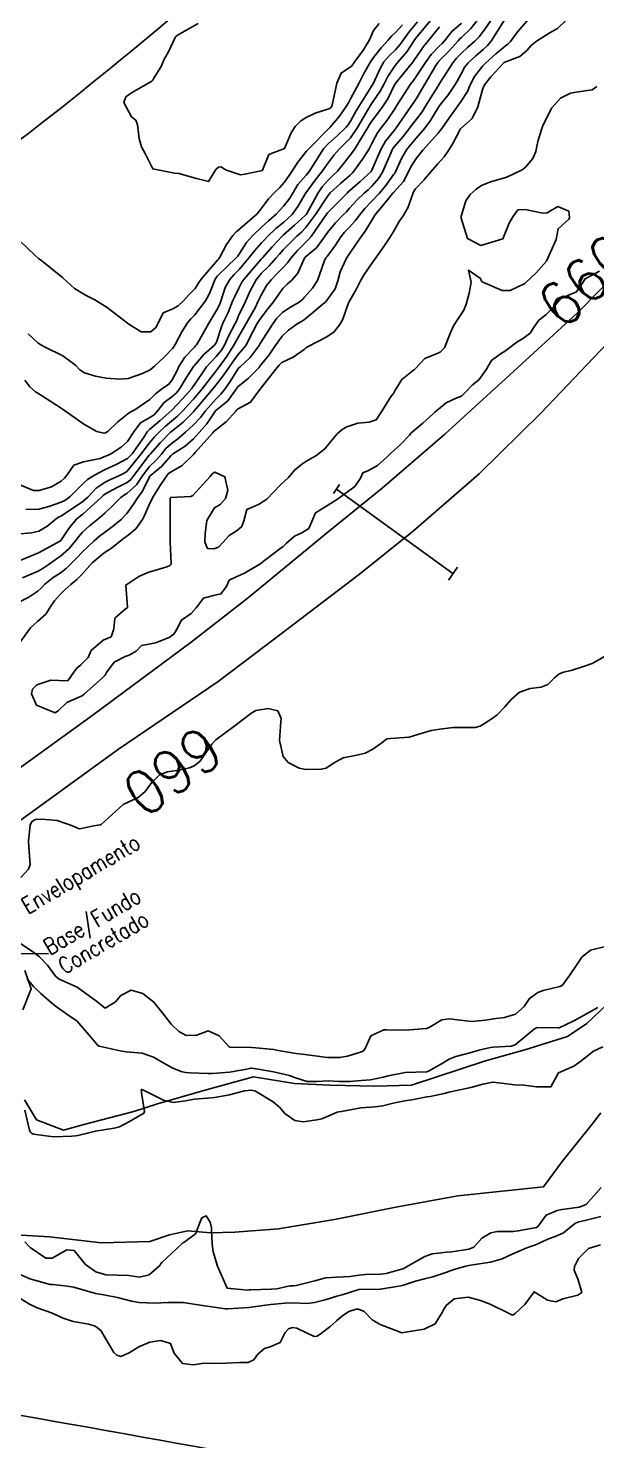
# Model space of a CAD drawing. Header units: metres. Extents: x 292545 to 299085, y 7450245 to 7463078.
# Drawn here: x 296274.7 to 296326.5, y 7459416.4 to 7459545.2 of the extents above; entities that cross this region are included whole.
import ezdxf
from ezdxf.enums import TextEntityAlignment as Align

# ---------------------------------------------------------------- set-up
doc = ezdxf.new("R2010")
doc.units = ezdxf.units.M
doc.linetypes.add('CONTINUO', pattern=[0])
for name, color, linetype in [('Cotas', 45, 'Continuous'), ('Curvas de Nivel 1m', 11, 'Continuous'), ('Curvas de Nivel 5m', 15, 'Continuous'), ('Hidrografia', 140, 'Continuous'), ('Linha Férrea', 20, 'Continuous'), ('Pórtico', 62, 'Continuous'), ('TEXTO', 45, 'Continuous'), ('Vias Primárias', 230, 'Continuous')]:
    doc.layers.add(name, color=color, linetype=linetype)
doc.styles.add('ROMANS', font='romans', dxfattribs={"height": 0.2})
doc.styles.add('Style-STANDARD', font='STANDARD.shx')

msp = doc.modelspace()

# ---------------------------------------------------------------- linework, layer by layer
at = {"layer": 'Curvas de Nivel 1m', "flags": 128}
for points, elevation in [([(296323.74, 7459545.93), (296322.95, 7459545.19), (296322.19, 7459544.75), (296320.95, 7459543.97), (296320.54, 7459543.61), (296320.17, 7459543.18), (296319.51, 7459542.63), (296318.15, 7459542.11), (296318.08, 7459542.07), (296318.01, 7459542), (296316.89, 7459540.77), (296316.29, 7459540.03), (296316.13, 7459539.63), (296315.79, 7459538.36), (296315.7, 7459538.03), (296315.18, 7459536.96), (296314.15, 7459536.05), (296314.11, 7459536.03), (296314.08, 7459535.98), (296313.42, 7459534.7), (296313.03, 7459534.06), (296312.63, 7459533.49), (296312.05, 7459532.83), (296311.37, 7459532.08), (296310.76, 7459531.36), (296310.02, 7459530.55), (296309.84, 7459530.28), (296309.76, 7459530.1), (296309.3, 7459528.81), (296308.87, 7459528.11), (296308.51, 7459527.59), (296307.97, 7459526.6), (296307.68, 7459526.12), (296307.13, 7459525.31), (296306.29, 7459524.14), (296305.94, 7459523.63), (296305.34, 7459522.74), (296305, 7459522.16), (296304.64, 7459521.43), (296303.89, 7459520.17), (296303.37, 7459518.68), (296303.12, 7459518.18), (296302.57, 7459517.48), (296301.86, 7459517.02), (296300.29, 7459516.21), (296300.02, 7459516.05), (296299.85, 7459515.91), (296298.85, 7459515.21), (296297.83, 7459514.72), (296297.58, 7459514.49), (296297.4, 7459514.25), (296295.8, 7459512.27), (296294.97, 7459511.09), (296293.78, 7459510.46), (296293.69, 7459510.38), (296293.62, 7459510.29), (296292.75, 7459509.32), (296291.76, 7459508.55), (296291.63, 7459508.43), (296291.54, 7459508.31), (296289.9, 7459506.51), (296289.76, 7459506.34), (296289.75, 7459506.32), (296289.73, 7459506.3), (296288.74, 7459505.32), (296287.72, 7459504.75), (296287.49, 7459504.58), (296287.3, 7459504.36), (296286.67, 7459503.4), (296286.02, 7459502.38), (296285.68, 7459501.69), (296285.29, 7459500.77), (296285.11, 7459500.4), (296284.51, 7459499.55), (296283.64, 7459498.84), (296283.39, 7459498.66), (296283.08, 7459498.42), (296282.27, 7459497.78), (296281.62, 7459497.35), (296280.52, 7459496.45), (296279.6, 7459495.41), (296279.13, 7459494.93), (296278.58, 7459494.47), (296278.07, 7459494), (296277.58, 7459493.52), (296277.08, 7459492.97), (296276.76, 7459492.49), (296276.29, 7459491.76), (296275.55, 7459491.09), (296274.91, 7459490.51), (296273.52, 7459488.63)], 661), ([(296320.2, 7459545.89), (296319.31, 7459544.87), (296318.66, 7459544), (296318.43, 7459543.75), (296318.18, 7459543.56), (296317.32, 7459542.86), (296316.39, 7459542.03), (296316.15, 7459541.79), (296315.38, 7459540.8), (296315, 7459540.04), (296314.74, 7459539.43), (296314.12, 7459538.46), (296313.94, 7459538.22), (296313.82, 7459538.05), (296313.1, 7459537.05), (296312.41, 7459536.07), (296312.27, 7459535.88), (296312.08, 7459535.64), (296310.68, 7459534.09), (296310.06, 7459533.33), (296309.58, 7459532.57), (296309.37, 7459532.11), (296308.91, 7459531.24), (296308.01, 7459530.23), (296307.96, 7459530.17), (296307.92, 7459530.12), (296307.44, 7459529.56), (296306.31, 7459528.15), (296305.99, 7459527.64), (296305.43, 7459526.7), (296305.03, 7459526.16), (296304.59, 7459525.54), (296303.95, 7459524.61), (296303.78, 7459524.34), (296303.68, 7459524.17), (296303.13, 7459522.98), (296302.92, 7459522.18), (296302.67, 7459521.43), (296301.9, 7459520.35), (296301.82, 7459520.26), (296301.75, 7459520.19), (296299.88, 7459518.64), (296299.62, 7459518.47), (296299.23, 7459518.23), (296298.43, 7459517.67), (296297.86, 7459517.12), (296297.22, 7459516.25), (296296.66, 7459515.43), (296295.82, 7459514.37), (296295.78, 7459514.31), (296295.74, 7459514.27), (296294.79, 7459513.3), (296293.8, 7459512.49), (296293.71, 7459512.38), (296293.65, 7459512.29), (296292.88, 7459511.21), (296291.78, 7459510.31), (296290.98, 7459509.11), (296290.29, 7459508.33), (296289.75, 7459507.76), (296289, 7459507.09), (296287.86, 7459506.36), (296287.78, 7459506.31), (296287.73, 7459506.25), (296286.85, 7459505.24), (296285.81, 7459504.38), (296285.76, 7459504.33), (296285.71, 7459504.23), (296285.1, 7459502.99), (296284.7, 7459502.4), (296284.28, 7459501.8), (296283.67, 7459500.95), (296283.41, 7459500.66), (296283.16, 7459500.41), (296282.35, 7459499.73), (296281.64, 7459499.22), (296281.2, 7459498.88), (296280.71, 7459498.44), (296279.62, 7459497.42), (296279.14, 7459496.94), (296278.71, 7459496.47), (296278.16, 7459495.92), (296277.6, 7459495.51), (296276.98, 7459495.11), (296276.21, 7459494.49), (296275.9, 7459494.18), (296275.58, 7459493.87), (296274.75, 7459493.33), (296273.57, 7459492.72)], 662), ([(296316.97, 7459546.02), (296316.19, 7459544.92), (296315.8, 7459544.42), (296315.42, 7459544.04), (296314.76, 7459543.46), (296314.17, 7459542.9), (296313.74, 7459542.47), (296313.41, 7459542.06), (296312.92, 7459541.29), (296312.15, 7459540.07), (296312.13, 7459540.05), (296310.93, 7459538.09), (296310.61, 7459537.59), (296310.09, 7459536.91), (296309.74, 7459536.45), (296309.5, 7459536.11), (296308.87, 7459535.32), (296308.07, 7459534.4), (296307.94, 7459534.24), (296307.88, 7459534.12), (296307.76, 7459533.82), (296307.02, 7459532.14), (296306.65, 7459531.53), (296306.02, 7459530.8), (296305.69, 7459530.48), (296305.33, 7459530.16), (296304.65, 7459529.52), (296304, 7459528.79), (296303.7, 7459528.47), (296303.41, 7459528.18), (296302.72, 7459527.45), (296301.98, 7459526.58), (296301.71, 7459526.19), (296300.97, 7459525.19), (296299.94, 7459524.31), (296299.9, 7459524.27), (296299.87, 7459524.22), (296299.29, 7459522.86), (296298.73, 7459522.23), (296298.29, 7459521.87), (296297.91, 7459521.47), (296297.4, 7459520.74), (296297.06, 7459520.25), (296296.54, 7459519.6), (296295.88, 7459518.74), (296295.58, 7459518.26), (296295.23, 7459517.63), (296294.52, 7459516.28), (296294.24, 7459515.89), (296293.84, 7459515.44), (296293.34, 7459514.78), (296293.01, 7459514.3), (296292.53, 7459513.59), (296291.81, 7459512.64), (296291.54, 7459512.31), (296290.22, 7459510.76), (296289.85, 7459510.34), (296289.82, 7459510.3), (296289.78, 7459510.25), (296288.83, 7459509.29), (296287.75, 7459508.43), (296287.72, 7459508.4), (296287.68, 7459508.36), (296286.73, 7459507.38), (296285.84, 7459506.38), (296285.79, 7459506.32), (296285.73, 7459506.26), (296284.32, 7459504.4), (296284.06, 7459504.06), (296283.7, 7459503.76), (296282.81, 7459503.31), (296281.69, 7459502.7), (296281.53, 7459502.59), (296281.36, 7459502.43), (296279.67, 7459500.89), (296279.42, 7459500.71), (296279.12, 7459500.47), (296278.44, 7459499.68), (296277.66, 7459498.48), (296277.65, 7459498.46), (296277.63, 7459498.45), (296276.37, 7459497.75), (296275.62, 7459497.35), (296273.66, 7459496.53)], 664), ([(296312.2, 7459545.33), (296311.2, 7459544.08), (296310.73, 7459543.53), (296310.16, 7459542.7), (296309.92, 7459542.34), (296309.75, 7459542.1), (296309.04, 7459541.22), (296308.15, 7459540.12), (296308.13, 7459540.09), (296307.47, 7459538.77), (296307.07, 7459538.13), (296306.66, 7459537.58), (296306.09, 7459536.81), (296305.82, 7459536.41), (296305.67, 7459536.15), (296304.98, 7459535.06), (296304.43, 7459534.16), (296304.06, 7459533.62), (296303.42, 7459532.81), (296302.89, 7459532.18), (296302.47, 7459531.76), (296302.03, 7459531.34), (296301.49, 7459530.73), (296301.13, 7459530.2), (296300.1, 7459528.32), (296300.04, 7459528.22), (296299.99, 7459528.17), (296298.98, 7459527.23), (296297.97, 7459526.35), (296297.92, 7459526.3), (296297.86, 7459526.24), (296296.94, 7459525.27), (296296.05, 7459524.26), (296296, 7459524.21), (296295.94, 7459524.14), (296294.35, 7459522.28), (296294.18, 7459522.03), (296293.91, 7459521.5), (296293.5, 7459520.69), (296293.33, 7459520.3), (296292.91, 7459519.27), (296292.45, 7459518.3), (296292.28, 7459517.89), (296291.86, 7459516.58), (296291.68, 7459516.31), (296290.72, 7459515.45), (296289.82, 7459514.42), (296289.79, 7459514.37), (296289.76, 7459514.34), (296288.99, 7459513.17), (296288.52, 7459512.35), (296288.21, 7459511.94), (296287.8, 7459511.59), (296287.1, 7459511.06), (296286.55, 7459510.37), (296286.19, 7459509.96), (296285.77, 7459509.69), (296284.94, 7459509.22), (296284.33, 7459508.4), (296283.74, 7459507.5), (296283.17, 7459506.99), (296282.27, 7459506.42), (296281.91, 7459506.25), (296281.73, 7459506.17), (296281.26, 7459505.97), (296279.72, 7459505.65), (296278.84, 7459505.35), (296278.23, 7459504.47), (296278.01, 7459504.17), (296277.7, 7459503.91), (296276.81, 7459503.38), (296275.69, 7459503.04), (296275.16, 7459503.04), (296273.7, 7459503.65)], 667), ([(296318.1, 7459545.9), (296316.91, 7459544.02), (296316.57, 7459543.64), (296316.17, 7459543.28), (296315.51, 7459542.69), (296314.8, 7459542.04), (296314.51, 7459541.68), (296314.14, 7459540.99), (296313.82, 7459540.37), (296313.63, 7459540.06), (296313.02, 7459539.17), (296312.15, 7459538.07), (296312.13, 7459538.05), (296312.11, 7459538.02), (296311.39, 7459536.79), (296310.86, 7459536.09), (296310.07, 7459535.19), (296309.57, 7459534.6), (296309.18, 7459534.11), (296308.76, 7459533.4), (296308.19, 7459532.12), (296308.14, 7459532.03), (296308.04, 7459531.89), (296307.29, 7459530.86), (296306.7, 7459530.14), (296306.01, 7459529.4), (296305.39, 7459528.77), (296304.9, 7459528.16), (296304.52, 7459527.63), (296303.98, 7459527.07), (296303.53, 7459526.62), (296303.19, 7459526.18), (296302.72, 7459525.43), (296301.95, 7459524.38), (296301.86, 7459524.28), (296301.8, 7459524.19), (296301.68, 7459523.93), (296301.08, 7459522.2), (296300.61, 7459521.51), (296299.9, 7459520.68), (296299.68, 7459520.44), (296299.39, 7459520.23), (296298.46, 7459519.66), (296297.88, 7459519.27), (296297.37, 7459518.75), (296296.99, 7459518.25), (296295.85, 7459516.44), (296295.76, 7459516.27), (296294.94, 7459515.17), (296293.98, 7459514.29), (296293.89, 7459514.22), (296293.82, 7459514.12), (296293.1, 7459513), (296292.63, 7459512.3), (296292.26, 7459511.84), (296291.79, 7459511.37), (296290.87, 7459510.32), (296290.39, 7459509.71), (296289.76, 7459509.03), (296289.41, 7459508.69), (296289.03, 7459508.35), (296288.34, 7459507.76), (296287.74, 7459507.31), (296287.25, 7459506.86), (296286.83, 7459506.37), (296286.32, 7459505.78), (296285.72, 7459505.2), (296285.1, 7459504.39), (296284.55, 7459503.56), (296283.69, 7459502.78), (296283.46, 7459502.64), (296283.13, 7459502.42), (296282.41, 7459501.69), (296281.67, 7459500.99), (296281.03, 7459500.44), (296280.28, 7459499.82), (296279.64, 7459499.23), (296279.28, 7459498.82), (296279.02, 7459498.47), (296278.38, 7459497.72), (296277.62, 7459497.06), (296277.28, 7459496.82), (296276.81, 7459496.49), (296276.12, 7459495.99), (296275.6, 7459495.68), (296274.16, 7459495.09)], 663), ([(296311.52, 7459546.08), (296310.19, 7459544.48), (296310.02, 7459544.27), (296309.9, 7459544.1), (296309.22, 7459543.06), (296308.41, 7459542.12), (296308.29, 7459541.98), (296308.15, 7459541.8), (296307.47, 7459540.79), (296307.14, 7459540.13), (296306.79, 7459539.47), (296306.12, 7459538.49), (296305.88, 7459538.14), (296305.22, 7459537.03), (296304.72, 7459536.16), (296304.07, 7459535.22), (296303.56, 7459534.68), (296303.05, 7459534.18), (296302.59, 7459533.66), (296302.05, 7459532.93), (296301.52, 7459532.2), (296300.87, 7459531.36), (296300.03, 7459530.22), (296300.01, 7459530.2), (296299.27, 7459528.95), (296298.75, 7459528.23), (296298.38, 7459527.85), (296297.99, 7459527.52), (296297.27, 7459526.95), (296296.55, 7459526.25), (296296.27, 7459525.95), (296295.96, 7459525.63), (296295.32, 7459524.9), (296294.84, 7459524.28), (296293.93, 7459523.21), (296293.47, 7459522.75), (296293.07, 7459522.3), (296292.66, 7459521.55), (296292.26, 7459520.31), (296292.16, 7459520.04), (296291.89, 7459519.52), (296291.15, 7459518.32), (296290.32, 7459516.79), (296290.05, 7459516.34), (296289.96, 7459516.23), (296289.85, 7459516.13), (296288.98, 7459515.21), (296288.44, 7459514.35), (296288.23, 7459513.94), (296287.81, 7459513.14), (296287.47, 7459512.7), (296286.97, 7459512.37), (296286.31, 7459511.86), (296285.79, 7459511.34), (296284.4, 7459510.4), (296284, 7459510.19), (296283.78, 7459510.05), (296282.86, 7459509.32), (296281.94, 7459508.43), (296281.84, 7459508.35), (296281.75, 7459508.3), (296281.59, 7459508.27), (296280.96, 7459508.44), (296279.76, 7459509.08), (296277.78, 7459510.48), (296275.8, 7459511.76), (296275.34, 7459512.05), (296274.85, 7459512.51), (296274.39, 7459513.1)], 668), ([(296314.2, 7459545.67), (296313.33, 7459544.92), (296312.64, 7459544.07), (296312.43, 7459543.81), (296312.18, 7459543.56), (296311.44, 7459542.81), (296310.91, 7459542.09), (296310.14, 7459540.89), (296309.81, 7459540.43), (296309.56, 7459540.11), (296308.99, 7459539.25), (296308.28, 7459538.12), (296308.22, 7459538.02), (296308.11, 7459537.86), (296307.41, 7459536.81), (296306.87, 7459536.13), (296306.54, 7459535.67), (296306.07, 7459534.74), (296305.74, 7459534.14), (296305.16, 7459533.26), (296304.39, 7459532.17), (296304.22, 7459531.98), (296304.04, 7459531.81), (296303.17, 7459531.03), (296302.24, 7459530.19), (296302.12, 7459530.08), (296302.01, 7459529.93), (296300.89, 7459528.21), (296299.98, 7459527), (296299.6, 7459526.6), (296299.2, 7459526.23), (296298.58, 7459525.62), (296297.95, 7459524.98), (296297.59, 7459524.6), (296297.29, 7459524.25), (296296.66, 7459523.53), (296295.93, 7459522.83), (296295.48, 7459522.27), (296294.94, 7459521.24), (296294.49, 7459520.28), (296293.88, 7459518.96), (296293.67, 7459518.49), (296293.57, 7459518.29), (296292.97, 7459517.19), (296292.58, 7459516.3), (296292.32, 7459515.83), (296291.84, 7459515.26), (296291.36, 7459514.79), (296290.96, 7459514.32), (296289.81, 7459512.65), (296289.68, 7459512.46), (296289.6, 7459512.34), (296288.75, 7459511.4), (296287.78, 7459510.36), (296286.71, 7459509.43), (296285.76, 7459508.6), (296285.64, 7459508.5), (296285.54, 7459508.38), (296285.21, 7459507.85), (296284.17, 7459506.4), (296283.73, 7459505.96), (296282.72, 7459505.42), (296281.72, 7459504.95), (296280.72, 7459504.44), (296280.11, 7459504.05), (296279.7, 7459503.67), (296279.1, 7459503.06), (296278.47, 7459502.47), (296278.02, 7459502.14), (296277.68, 7459501.98), (296276.57, 7459501.59), (296275.67, 7459501.35), (296274.47, 7459501.31)], 666), ([(296310.2, 7459545.79), (296309.42, 7459544.87), (296308.88, 7459544.11), (296308.59, 7459543.7), (296308.17, 7459543.25), (296307.6, 7459542.69), (296307.13, 7459542.13), (296306.77, 7459541.52), (296306.16, 7459540.14), (296306.15, 7459540.12), (296306.13, 7459540.09), (296304.9, 7459538.16), (296304.61, 7459537.66), (296304.09, 7459536.73), (296303.87, 7459536.39), (296303.67, 7459536.17), (296302.86, 7459535.4), (296302.07, 7459534.68), (296301.63, 7459534.2), (296300.89, 7459533.04), (296300.37, 7459532.22), (296300.23, 7459532.03), (296300.04, 7459531.8), (296299.29, 7459530.96), (296298.84, 7459530.23), (296298.54, 7459529.71), (296298, 7459529), (296297.64, 7459528.6), (296297.29, 7459528.25), (296296.6, 7459527.64), (296295.98, 7459527.08), (296295.15, 7459526.27), (296294.6, 7459525.65), (296293.95, 7459524.65), (296293.8, 7459524.43), (296293.68, 7459524.29), (296292.79, 7459523.45), (296291.93, 7459522.6), (296291.73, 7459522.31), (296291.22, 7459521), (296290.87, 7459520.33), (296289.88, 7459519.06), (296289.52, 7459518.7), (296289.22, 7459518.35), (296288.71, 7459517.5), (296288.09, 7459516.36), (296288, 7459516.21), (296287.85, 7459515.99), (296287.05, 7459515.16), (296286.21, 7459514.38), (296286, 7459514.2), (296285.82, 7459514.06), (296285.12, 7459513.7), (296283.81, 7459513.26), (296283.03, 7459513.2), (296281.81, 7459513.29), (296280.84, 7459513.47), (296279.82, 7459513.78), (296279.41, 7459514.05), (296278.99, 7459514.46), (296277.84, 7459515.34), (296276.19, 7459516.16), (296275.85, 7459516.32), (296275.58, 7459516.5), (296274.68, 7459517.34)], 669), ([(296306.69, 7459545.64), (296306.19, 7459544.99), (296305.82, 7459544.15), (296305.27, 7459543.25), (296304.47, 7459542.17), (296304.35, 7459541.98), (296304.16, 7459541.74), (296303.22, 7459541.11), (296302.84, 7459540.18), (296302.7, 7459539.61), (296302.41, 7459538.19), (296302.31, 7459537.99), (296302.11, 7459537.84), (296300.86, 7459537.45), (296300.1, 7459537.08), (296299.55, 7459536.77), (296299.04, 7459536.23), (296298.66, 7459535.66), (296298.06, 7459534.24), (296296.64, 7459533.68), (296296.07, 7459532.26), (296296.06, 7459532.24), (296296.04, 7459532.23), (296294.43, 7459531.9), (296294.04, 7459531.84), (296292.69, 7459532.3), (296292.29, 7459532.55), (296292.05, 7459532.53), (296291.8, 7459532.31), (296291.13, 7459531.22), (296290.03, 7459531.51), (296288.42, 7459531.97), (296288.04, 7459532), (296286.04, 7459532.38), (296285.38, 7459533.71), (296285.03, 7459534.4), (296284.82, 7459535.15), (296284.66, 7459536.4), (296284.5, 7459536.81), (296284.1, 7459537.13), (296283.42, 7459538.42), (296283.59, 7459538.94), (296284.12, 7459539.32), (296285.95, 7459540.38), (296286.04, 7459540.48), (296286.14, 7459540.65), (296286.81, 7459541.72), (296287.08, 7459542.37), (296287.48, 7459543.06), (296288.09, 7459544.36), (296288.12, 7459544.43), (296288.18, 7459544.47), (296288.51, 7459544.68), (296290.2, 7459545.64)], 671), ([(296327.2, 7459461.43), (296325.98, 7459461.12), (296325.19, 7459460.49), (296324.8, 7459459.92), (296324.05, 7459458.81), (296323.4, 7459457.94), (296323.26, 7459457.84), (296323.16, 7459457.81), (296321.66, 7459457.45), (296321.15, 7459457.27), (296320.4, 7459456.72), (296319.92, 7459455.98), (296319.13, 7459455.28), (296318.13, 7459454.99), (296317.12, 7459454.87), (296316.4, 7459454.74), (296315.12, 7459454.6), (296313.83, 7459454.76), (296313.12, 7459454.86), (296312.42, 7459454.76), (296311.25, 7459454.08), (296311.16, 7459454.03), (296311.11, 7459454.01), (296311.02, 7459453.99), (296309.11, 7459453.81), (296307.39, 7459453.84), (296307.11, 7459453.84), (296305.94, 7459453.31), (296305.43, 7459452.15), (296305.28, 7459451.95), (296305.09, 7459451.86), (296303.8, 7459451.45), (296303.08, 7459451.32), (296301.93, 7459451.34), (296301.08, 7459451.46), (296299.66, 7459451.64), (296299.09, 7459451.71), (296297.32, 7459452.01), (296297.09, 7459452.05), (296295.11, 7459452.25), (296295.09, 7459452.25), (296293.11, 7459452.27), (296293.09, 7459452.27), (296293.03, 7459452.29), (296292.1, 7459453.31), (296291.11, 7459453.77), (296290.06, 7459453.37), (296289.1, 7459453.35), (296288.44, 7459453.69), (296287.73, 7459454.36), (296287.12, 7459455.17), (296286.16, 7459456.38), (296285.15, 7459457.18), (296284.08, 7459457.47), (296283.15, 7459457), (296282.65, 7459456.42), (296281.72, 7459455.84), (296281.14, 7459456.28), (296280.95, 7459456.44), (296279.16, 7459457.75), (296277.52, 7459458.48), (296277.17, 7459458.75), (296276.45, 7459459.76), (296275.72, 7459460.5), (296275.19, 7459460.91), (296273.98, 7459461.74)], 659), ([(296326.64, 7459455.9), (296325.12, 7459455.05), (296324.4, 7459454.65), (296323.11, 7459454.04), (296323.02, 7459454.03), (296321.11, 7459454.08), (296320.85, 7459453.96), (296319.1, 7459452.5), (296318.73, 7459452.36), (296317.1, 7459452.28), (296316.85, 7459452.25), (296315.9, 7459452.02), (296315.28, 7459451.84), (296315.09, 7459451.79), (296313.7, 7459451.43), (296313.08, 7459451.17), (296312.38, 7459450.76), (296311.2, 7459450.08), (296311.1, 7459450.04), (296311.06, 7459450.03), (296311.01, 7459450.03), (296309.06, 7459449.96), (296307.52, 7459449.66), (296307.06, 7459449.54), (296305.89, 7459449.3), (296305.05, 7459449.22), (296304.02, 7459449.13), (296303.05, 7459449.14), (296302.05, 7459449.2), (296301.05, 7459449.13), (296300.12, 7459449.15), (296299.06, 7459449.49), (296298.51, 7459449.68), (296297.06, 7459450.02), (296295.67, 7459450.26), (296295.06, 7459450.36), (296294.98, 7459450.36), (296294.62, 7459450.28), (296293.06, 7459450), (296291.51, 7459449.86), (296291.06, 7459449.86), (296289.46, 7459449.93), (296289.06, 7459449.95), (296288.72, 7459450.01), (296287.88, 7459450.36), (296287.07, 7459450.8), (296286.11, 7459451.35), (296285.08, 7459451.72), (296283.63, 7459451.85), (296283.09, 7459451.94), (296281.17, 7459452.36), (296281.09, 7459452.39), (296281.03, 7459452.44), (296280.62, 7459452.93), (296279.32, 7459454.46), (296279.12, 7459454.66), (296278.52, 7459455.07), (296277.14, 7459456.05), (296276.6, 7459456.49), (296275.83, 7459457.18), (296275.16, 7459457.82), (296274.58, 7459458.52)], 658), ([(296327.09, 7459452.3), (296326.24, 7459451.9), (296325.08, 7459451), (296324.45, 7459450.55), (296323.06, 7459449.94), (296322.36, 7459448.64), (296321.05, 7459448.66), (296319.89, 7459448.82), (296319.05, 7459448.83), (296318.09, 7459448.96), (296317.05, 7459449.08), (296316.16, 7459448.91), (296315.05, 7459448.6), (296313.19, 7459448.2), (296313.04, 7459448.16), (296312.97, 7459448.14), (296312.63, 7459448.06), (296311.34, 7459447.78), (296311.04, 7459447.73), (296309.66, 7459447.48), (296309.03, 7459447.37), (296307.98, 7459447.16), (296307.03, 7459446.93), (296306.32, 7459446.84), (296305.03, 7459446.75), (296303.27, 7459446.42), (296303.02, 7459446.37), (296302.87, 7459446.33), (296302.53, 7459446.18), (296301.47, 7459445.74), (296301.01, 7459445.64), (296299.76, 7459445.47), (296299.01, 7459445.57), (296298.1, 7459446.23), (296297.59, 7459446.8), (296297.03, 7459447.29), (296295.42, 7459448.27), (296295.04, 7459448.35), (296294.4, 7459448.28), (296293.04, 7459447.93), (296291.67, 7459447.68), (296291.04, 7459447.62), (296289.83, 7459447.53), (296289.03, 7459447.38), (296287.91, 7459447.24), (296287.03, 7459447.43), (296285.14, 7459448.39), (296285.04, 7459448.42), (296285.01, 7459448.42), (296284.98, 7459448.39), (296285.04, 7459447.94), (296285.3, 7459446.39), (296285.19, 7459446.22), (296285.02, 7459446.12), (296283.93, 7459445.48), (296283, 7459445.02), (296282.53, 7459444.89), (296281, 7459444.65), (296280.82, 7459444.62), (296280.22, 7459444.45), (296279.22, 7459444.23), (296278.99, 7459444.19), (296278.68, 7459444.15), (296276.99, 7459444.1), (296275.16, 7459444.34), (296274.99, 7459444.42), (296274.91, 7459444.51), (296274.82, 7459444.69), (296274.38, 7459446.52)], 657), ([(296274.39, 7459434.51), (296274.87, 7459433.99), (296276.31, 7459433.04), (296276.86, 7459433.04), (296278.2, 7459433.8), (296278.87, 7459433.74), (296279.9, 7459432.45), (296280.85, 7459431.77), (296281.78, 7459431.5), (296282.84, 7459431.48), (296283.88, 7459431.44), (296284.84, 7459431.3), (296285.72, 7459431.51), (296286.69, 7459432.37), (296286.76, 7459432.47), (296286.86, 7459432.63), (296288.69, 7459434.34), (296288.79, 7459434.42), (296288.87, 7459434.46), (296289.96, 7459435.25), (296290.37, 7459436.33), (296290.53, 7459436.7), (296290.91, 7459436.89), (296291.29, 7459436.32), (296291.4, 7459435.81), (296291.47, 7459434.31), (296291.57, 7459433.61), (296291.96, 7459432.31), (296292.83, 7459430.3), (296294.68, 7459430.12), (296294.83, 7459430.13), (296294.96, 7459430.14), (296296.83, 7459430.2), (296296.89, 7459430.2), (296297.37, 7459430.24), (296298.56, 7459430.5), (296298.84, 7459430.51), (296299.14, 7459430.53), (296300.84, 7459430.96), (296301.81, 7459431.23), (296302.84, 7459431.3), (296304.06, 7459431.37), (296304.85, 7459431.49), (296305.45, 7459431.54), (296306.85, 7459431.57), (296307.33, 7459431.64), (296308.85, 7459432.07), (296308.89, 7459432.07), (296308.97, 7459432.11), (296310.86, 7459433.17), (296311.53, 7459433.41), (296312.87, 7459433.57), (296313.31, 7459433.61), (296314.87, 7459433.86), (296315.32, 7459434.03), (296316.05, 7459434.86), (296316.89, 7459435.34), (296317.45, 7459435.45), (296318.9, 7459435.47), (296319.37, 7459435.51), (296320.9, 7459435.79), (296321.03, 7459435.83), (296321.19, 7459435.96), (296321.92, 7459436.94), (296322.92, 7459437.38), (296323.38, 7459437.47), (296324.92, 7459437.68), (296325.58, 7459437.91), (296326.94, 7459439.48)], 657), ([(296273.75, 7459431.62), (296274.84, 7459431.13), (296276.69, 7459430.64), (296276.83, 7459430.63), (296276.97, 7459430.63), (296278.24, 7459430.47), (296278.83, 7459430.39), (296278.93, 7459430.36), (296280.82, 7459429.8), (296281.58, 7459429.67), (296282.82, 7459429.45), (296284.11, 7459429.1), (296284.81, 7459428.98), (296286.27, 7459428.92), (296286.81, 7459428.94), (296287.45, 7459428.99), (296288.81, 7459428.99), (296290.38, 7459428.75), (296290.81, 7459428.68), (296292.69, 7459428.42), (296292.8, 7459428.4), (296292.9, 7459428.4), (296294.81, 7459428.54), (296296.32, 7459428.75), (296296.81, 7459428.8), (296298.12, 7459428.93), (296298.81, 7459428.95), (296300.12, 7459428.9), (296300.81, 7459428.97), (296301.78, 7459429.23), (296302.82, 7459429.55), (296303.31, 7459429.69), (296304.74, 7459430.15), (296304.83, 7459430.16), (296306.77, 7459430.2), (296306.83, 7459430.2), (296308.48, 7459430.47), (296308.83, 7459430.55), (296310, 7459430.92), (296310.84, 7459431.14), (296311.59, 7459431.32), (296312.85, 7459431.75), (296313.08, 7459431.83), (296313.73, 7459432.05), (296314.6, 7459432.3), (296314.86, 7459432.36), (296315.25, 7459432.43), (296316.86, 7459432.65), (296317.9, 7459432.96), (296318.87, 7459433.42), (296320.16, 7459433.97), (296320.69, 7459434.14), (296320.88, 7459434.21), (296322.08, 7459434.75), (296322.89, 7459435.07), (296323.49, 7459435.34), (296324.2, 7459435.93), (296324.6, 7459436.22), (296324.91, 7459436.33), (296325.45, 7459436.45), (296326.91, 7459436.83)], 658), ([(296274.02, 7459429.32), (296274.81, 7459428.82), (296275.51, 7459428.5), (296276.8, 7459428.04), (296277.87, 7459427.55), (296278.79, 7459427.26), (296280.23, 7459427.01), (296280.79, 7459426.83), (296281.31, 7459426.43), (296282.11, 7459425.09), (296282.5, 7459424.42), (296282.76, 7459424.17), (296283.13, 7459424.05), (296283.91, 7459424.4), (296284.77, 7459424.93), (296285.78, 7459425.37), (296286.77, 7459425.53), (296287.66, 7459425.25), (296288, 7459424.36), (296288.75, 7459423.43), (296289.72, 7459423.31), (296290.74, 7459423.46), (296291.62, 7459423.43), (296292.74, 7459423.44), (296293.98, 7459423.52), (296294.75, 7459423.52), (296295.25, 7459423.77), (296295.64, 7459424.26), (296296.23, 7459424.79), (296296.76, 7459424.93), (296297.68, 7459425.33), (296298.13, 7459426.24), (296298.44, 7459426.58), (296298.79, 7459426.69), (296299.19, 7459426.63), (296300.07, 7459426.21), (296300.78, 7459425.88), (296301.05, 7459425.92), (296301.44, 7459426.19), (296302.19, 7459426.78), (296302.79, 7459427.31), (296303.27, 7459427.71), (296303.93, 7459428.17), (296304.6, 7459428.37), (296304.81, 7459428.37), (296305.34, 7459428.15), (296306.05, 7459427.39), (296306.79, 7459426.98), (296308.62, 7459426.28), (296308.78, 7459426.23), (296308.92, 7459426.24), (296310.79, 7459426.55), (296311.81, 7459427.05), (296312.44, 7459428.06), (296312.55, 7459428.31), (296312.81, 7459428.7), (296313.54, 7459429.33), (296314.82, 7459429.48), (296315.95, 7459429.16), (296316.81, 7459428.82), (296318.55, 7459427.99), (296318.8, 7459427.85), (296318.94, 7459427.85), (296319.11, 7459427.99), (296319.99, 7459428.8), (296320.82, 7459429.97), (296322.05, 7459429.19), (296322.81, 7459429.05), (296323.44, 7459429.31), (296324.82, 7459429.65), (296325.18, 7459429.91), (296324.84, 7459431.06), (296324.49, 7459431.92), (296324.52, 7459432.26), (296324.86, 7459432.99), (296325.78, 7459433.91), (296326.88, 7459434.23)], 659)]:
    msp.add_lwpolyline(points, dxfattribs=dict(at, elevation=elevation))
at = {"layer": 'Curvas de Nivel 5m', "flags": 128}
for points, elevation in [([(296315.73, 7459546.03), (296315.06, 7459545.17), (296314.19, 7459544.35), (296314.03, 7459544.21), (296313.89, 7459544.05), (296313.08, 7459543.15), (296312.15, 7459542.21), (296312.09, 7459542.14), (296312.04, 7459542.07), (296311.87, 7459541.8), (296310.86, 7459540.09), (296310.12, 7459538.87), (296309.82, 7459538.39), (296309.62, 7459538.1), (296308.99, 7459537.22), (296308.25, 7459536.12), (296308.18, 7459536.02), (296308.08, 7459535.91), (296307.28, 7459534.92), (296306.85, 7459534.13), (296306.04, 7459532.27), (296305.96, 7459532.15), (296304.96, 7459531.23), (296304.02, 7459530.4), (296303.89, 7459530.3), (296303.77, 7459530.17), (296302.9, 7459529.28), (296301.99, 7459528.36), (296301.86, 7459528.19), (296301.55, 7459527.76), (296300.48, 7459526.21), (296300.26, 7459525.93), (296299.96, 7459525.64), (296299.24, 7459524.94), (296298.64, 7459524.23), (296298.35, 7459523.83), (296297.93, 7459523.37), (296297.37, 7459522.81), (296296.83, 7459522.25), (296296.43, 7459521.74), (296295.9, 7459520.81), (296295.72, 7459520.44), (296295.64, 7459520.26), (296295.41, 7459519.78), (296294.58, 7459518.28), (296293.86, 7459517.05), (296293.59, 7459516.56), (296293.44, 7459516.29), (296292.82, 7459515.32), (296292.09, 7459514.31), (296291.97, 7459514.16), (296291.82, 7459513.95), (296290.56, 7459512.33), (296289.79, 7459511.41), (296289.28, 7459510.85), (296288.82, 7459510.35), (296288.3, 7459509.82), (296287.77, 7459509.38), (296287.21, 7459508.91), (296286.63, 7459508.37), (296286.2, 7459507.93), (296285.74, 7459507.39), (296284.99, 7459506.39), (296283.72, 7459504.82), (296283.49, 7459504.64), (296283.01, 7459504.42), (296282.12, 7459504.01), (296281.7, 7459503.81), (296280.88, 7459503.26), (296280.13, 7459502.45), (296279.68, 7459502.04), (296278.73, 7459501.41), (296277.67, 7459500.71), (296277.52, 7459500.63), (296277.26, 7459500.48), (296276.38, 7459499.76), (296275.65, 7459499.33), (296274.98, 7459499.18), (296273.64, 7459499.05)], 665), ([(296308.81, 7459545.51), (296308.19, 7459544.82), (296307.83, 7459544.48), (296307.51, 7459544.13), (296306.89, 7459543.41), (296306.17, 7459542.54), (296305.89, 7459542.14), (296305.27, 7459541.03), (296304.83, 7459540.16), (296304.12, 7459538.82), (296303.89, 7459538.4), (296303.76, 7459538.17), (296303.08, 7459537.2), (296302.24, 7459536.19), (296302.16, 7459536.11), (296302.08, 7459536.04), (296300.28, 7459534.22), (296300.06, 7459533.98), (296299.29, 7459532.99), (296298.78, 7459532.23), (296298.49, 7459531.78), (296298.03, 7459531.12), (296297.62, 7459530.64), (296297.19, 7459530.25), (296296.61, 7459529.65), (296296, 7459528.82), (296295.56, 7459528.27), (296293.98, 7459526.9), (296293.64, 7459526.63), (296293.35, 7459526.3), (296292.78, 7459525.48), (296292.17, 7459524.31), (296292.07, 7459524.18), (296291.94, 7459524.04), (296290.45, 7459522.33), (296290.24, 7459522.01), (296289.91, 7459521.46), (296289.35, 7459520.9), (296288.85, 7459520.35), (296288.37, 7459519.88), (296287.89, 7459519.61), (296286.99, 7459519.26), (296286.56, 7459518.37), (296286.34, 7459517.9), (296285.86, 7459517.53), (296284.98, 7459517.51), (296283.87, 7459518.21), (296283.63, 7459518.41), (296281.89, 7459519.73), (296280.78, 7459520.44), (296279.91, 7459520.87), (296278.91, 7459521.46), (296277.92, 7459522.37), (296277.81, 7459522.48), (296275.94, 7459523.98), (296275.64, 7459524.21), (296275.28, 7459524.51), (296273.96, 7459525.79)], 670), ([(296326.55, 7459539.9), (296326.13, 7459539.6), (296324.67, 7459539.38), (296324.13, 7459539.28), (296323.23, 7459538.84), (296322.45, 7459537.95), (296322.33, 7459537.72), (296322.1, 7459537.27), (296321.66, 7459536.39), (296321.5, 7459535.97), (296321.17, 7459534.87), (296320.99, 7459533.97), (296320.72, 7459533.31), (296320.05, 7459532.53), (296319.73, 7459532.3), (296319.1, 7459531.99), (296318.39, 7459531.65), (296318.04, 7459531.52), (296316.85, 7459531.2), (296316.03, 7459530.86), (296315.54, 7459530.52), (296314.98, 7459530.04), (296314.59, 7459529.46), (296314.18, 7459528.05), (296314.16, 7459527.88), (296314.76, 7459526.04), (296315.96, 7459525.4), (296317.96, 7459526), (296318.55, 7459527.43), (296318.88, 7459527.99), (296319.35, 7459528.63), (296320, 7459528.67), (296321.62, 7459528.34), (296322, 7459528.38), (296323, 7459528.94), (296324, 7459528.52), (296324.06, 7459527.93), (296324.05, 7459527.87), (296323.99, 7459527.78), (296323.01, 7459526.92), (296322.84, 7459525.95), (296321.94, 7459523.96), (296321.01, 7459522.89), (296320.05, 7459521.98), (296319.98, 7459521.92), (296319.92, 7459521.88), (296318.63, 7459521.28), (296317.91, 7459521.29), (296316.15, 7459522.03), (296316.03, 7459522.14), (296315.93, 7459522.38), (296314.84, 7459523.13), (296315.07, 7459522.04), (296314.91, 7459521.04), (296314.62, 7459520.04), (296314.43, 7459519.5), (296313.88, 7459518.68), (296313.47, 7459518.06), (296313.16, 7459517.35), (296312.64, 7459516.07), (296312.26, 7459515.66), (296311.84, 7459515.47), (296310.85, 7459515.07), (296309.94, 7459514.1), (296309.88, 7459514.04), (296309.82, 7459514.01), (296308.75, 7459513.17), (296308.13, 7459512.12), (296308.01, 7459511.9), (296307.8, 7459511.66), (296306.86, 7459510.13), (296306.43, 7459509.48), (296305.77, 7459509.29), (296304.74, 7459509.19), (296303.76, 7459508.86), (296303.32, 7459508.61), (296302.83, 7459508.18), (296301.74, 7459506.85), (296300.91, 7459506.21), (296300.15, 7459505.79), (296299.72, 7459505.52), (296299, 7459504.94), (296298.42, 7459504.23), (296298.06, 7459503.88), (296297.7, 7459503.56), (296296.46, 7459502.26), (296295.68, 7459501.78), (296294.63, 7459501.32), (296294.34, 7459500.28), (296294.17, 7459499.77), (296293.65, 7459499.35), (296293, 7459498.94), (296292.45, 7459498.3), (296292.05, 7459497.89), (296291.63, 7459497.72), (296291.05, 7459497.74), (296290.81, 7459498.32), (296290.83, 7459499.13), (296290.98, 7459500.32), (296291.67, 7459501.45), (296292.2, 7459501.78), (296292.67, 7459502.3), (296292.9, 7459503.08), (296292.63, 7459504.3), (296291.71, 7459504.71), (296291.47, 7459504.55), (296291.27, 7459504.32), (296289.69, 7459502.59), (296289.51, 7459502.51), (296287.68, 7459502.4), (296287.66, 7459502.38), (296287.65, 7459502.36), (296287.64, 7459502.32), (296287.63, 7459500.36), (296287.63, 7459498.36), (296287.73, 7459496.36), (296287.7, 7459496.28), (296287.61, 7459496.2), (296287.34, 7459496.09), (296285.6, 7459495.55), (296284.79, 7459495.2), (296283.59, 7459494.41), (296283.73, 7459492.41), (296283.67, 7459492.3), (296283.56, 7459492.24), (296282.58, 7459491.39), (296282.49, 7459490.42), (296282.25, 7459489.71), (296281.53, 7459489.4), (296280.43, 7459488.45), (296280.16, 7459487.8), (296279.5, 7459487.13), (296279.12, 7459486.85), (296278.86, 7459486.47), (296278.29, 7459485.67), (296277.49, 7459485.72), (296276.74, 7459485.74), (296275.48, 7459485.31), (296275.08, 7459484.91), (296275, 7459484.51), (296275.46, 7459483.45), (296277.16, 7459482.78), (296277.45, 7459482.98), (296278.21, 7459483.72), (296279.47, 7459484.26), (296279.61, 7459484.31), (296279.78, 7459484.46), (296281.49, 7459486), (296281.71, 7459486.21), (296281.83, 7459486.43), (296282.54, 7459487.39), (296283.52, 7459487.9), (296283.9, 7459488.02), (296284.52, 7459488.4), (296285.02, 7459488.91), (296285.53, 7459488.99), (296286.29, 7459489.14), (296287.54, 7459489.65), (296287.96, 7459489.93), (296288.21, 7459490.35), (296288.68, 7459491.22), (296289.56, 7459491.83), (296290, 7459492.33), (296290.67, 7459493.23), (296291.58, 7459493.46), (296292.27, 7459493.61), (296292.78, 7459494.3), (296293.03, 7459494.86), (296293.6, 7459495.15), (296294.4, 7459495.49), (296295.61, 7459496.19), (296295.73, 7459496.27), (296297.63, 7459497.72), (296297.94, 7459497.93), (296298.25, 7459498.23), (296298.98, 7459498.89), (296299.65, 7459499.18), (296300.29, 7459499.58), (296300.55, 7459500.21), (296300.88, 7459501), (296301.68, 7459501.49), (296302.8, 7459502.18), (296303.69, 7459502.84), (296304.46, 7459503.4), (296304.98, 7459504.16), (296305.21, 7459504.66), (296305.71, 7459504.88), (296306.53, 7459505.32), (296307.41, 7459506.12), (296307.74, 7459506.43), (296308.63, 7459507.23), (296309.45, 7459508.1), (296309.59, 7459508.27), (296309.76, 7459508.41), (296310.67, 7459509.18), (296311.65, 7459510.08), (296311.72, 7459510.14), (296311.77, 7459510.2), (296312.81, 7459511.04), (296313.79, 7459511.49), (296314.19, 7459511.65), (296314.59, 7459512.04), (296315.18, 7459512.66), (296315.81, 7459513.18), (296316.43, 7459514.02), (296316.95, 7459514.9), (296317.85, 7459515.56), (296318.13, 7459515.71), (296318.49, 7459515.99), (296319.26, 7459516.58), (296319.86, 7459516.95), (296320.46, 7459517.38), (296320.83, 7459517.97), (296321.26, 7459518.58), (296321.88, 7459519.07), (296322.73, 7459519.95), (296323.27, 7459520.57), (296323.91, 7459520.84), (296324.68, 7459521.15), (296325.22, 7459521.92), (296325.49, 7459522.35), (296325.93, 7459522.6), (296326.78, 7459523.05)], 660), ([(296327.23, 7459487.89), (296326.13, 7459487.28), (296325.5, 7459487.04), (296324.19, 7459486.62), (296323.5, 7459486.46), (296323.11, 7459486.33), (296322.69, 7459485.95), (296322.08, 7459485.36), (296321.48, 7459485.12), (296320.46, 7459484.99), (296319.48, 7459484.64), (296318.74, 7459483.99), (296318.15, 7459483.31), (296317.45, 7459482.58), (296317.13, 7459482.33), (296316.64, 7459482.02), (296315.9, 7459481.56), (296315.44, 7459481.43), (296314.84, 7459481.44), (296313.44, 7459481.43), (296312.23, 7459481.28), (296311.43, 7459481.14), (296310.62, 7459480.9), (296309.43, 7459480.54), (296307.73, 7459480.43), (296307.43, 7459480.38), (296307.26, 7459480.3), (296307.05, 7459480.13), (296306.12, 7459479.44), (296305.41, 7459479.08), (296304.65, 7459478.92), (296303.41, 7459478.65), (296302.54, 7459478.18), (296301.86, 7459477.73), (296301.39, 7459477.62), (296300.01, 7459477.6), (296299.4, 7459477.71), (296298.39, 7459478.24), (296297.94, 7459478.78), (296297.59, 7459480.24), (296297.72, 7459481.96), (296297.77, 7459482.24), (296297.45, 7459482.96), (296296.56, 7459483.15), (296295.45, 7459482.99), (296295, 7459482.72), (296294.45, 7459482.28), (296293.44, 7459481.51), (296291.8, 7459480.31), (296291.42, 7459479.91), (296290.34, 7459478.33), (296289.81, 7459477.92), (296289.39, 7459477.76), (296288.23, 7459477.52), (296287.39, 7459477.39), (296286.66, 7459477.1), (296285.94, 7459476.38), (296285.37, 7459475.6), (296284.72, 7459475.03), (296283.35, 7459474.41), (296281.33, 7459472.58), (296281.24, 7459472.54), (296280.63, 7459472.45), (296279.55, 7459472.23), (296279.33, 7459472.19), (296278.74, 7459472.47), (296277.34, 7459472.96), (296275.92, 7459473.08), (296275.34, 7459473.04), (296275.01, 7459472.84), (296274.87, 7459472.51), (296274.73, 7459471.09), (296274.76, 7459470.52), (296274.86, 7459468.94), (296274.71, 7459468.52), (296274.03, 7459467.76)], 660)]:
    msp.add_lwpolyline(points, dxfattribs=dict(at, elevation=elevation))
at = {"layer": 'Hidrografia'}
for points in [[(296274.19, 7459455.67), (296274.95, 7459457.58), (296274.39, 7459459.26)], [(296327.44, 7459456.13), (296325.63, 7459454.42), (296323.86, 7459453.25), (296319.98, 7459452.04), (296316.4, 7459451.04), (296309.64, 7459448.82), (296306.31, 7459448.72), (296302.18, 7459448.82), (296298.96, 7459448.97), (296295.23, 7459449.57), (296290.72, 7459448.32), (296286.49, 7459447.11), (296284.32, 7459446.41), (296279.89, 7459445.25), (296277.92, 7459444.7), (296275.45, 7459445.65), (296274.34, 7459447.46)], [(296270.88, 7459435.32), (296276.63, 7459434.98), (296281.38, 7459434.44), (296285.77, 7459434.56), (296287.58, 7459435.16), (296289.26, 7459435.52), (296291.3, 7459435.34), (296293.53, 7459435.4), (296297.5, 7459435.7), (296302.61, 7459436.54), (296308.22, 7459437.68), (296313.87, 7459438.7), (296321.69, 7459439.54), (296323.37, 7459441.83), (296326.13, 7459445.25), (296326.92, 7459446.27)]]:
    msp.add_lwpolyline(points, dxfattribs=at)
at = {"layer": 'Linha Férrea', "linetype": 'Continuous'}
for points in [[(296330.93, 7459525.48), (296324.78, 7459519.26), (296318.23, 7459513.27), (296312.67, 7459508.19), (296306.98, 7459503.26), (296301.86, 7459499.11), (296294.77, 7459493.3), (296289.55, 7459489.22), (296280.62, 7459482.59), (296269.46, 7459474.53), (296262.23, 7459469.65), (296251.68, 7459462.85), (296243.86, 7459457.58), (296232.04, 7459450.07), (296221.89, 7459443.9), (296207.49, 7459434.77), (296199.36, 7459429.35), (296190.04, 7459423.48), (296179.57, 7459416.95)], [(296327.49, 7459516.44), (296321.45, 7459510.1), (296315.8, 7459504.57), (296309.81, 7459499.37), (296304.89, 7459495.42), (296297.51, 7459489.79), (296292.01, 7459485.61), (296282.93, 7459479.44), (296271.7, 7459471.33), (296264.38, 7459466.38), (296253.83, 7459459.58), (296246, 7459454.31), (296234.12, 7459446.69), (296224.1, 7459440.52), (296209.71, 7459431.32), (296201.49, 7459426.07), (296192.12, 7459420.16), (296181.65, 7459413.54)]]:
    msp.add_lwpolyline(points, dxfattribs=at)
at = {"layer": 'Pórtico'}
for points in [[(296303.08, 7459503.59), (296302.54, 7459502.76)], [(296302.81, 7459503.18), (296313.42, 7459495.47)], [(296313.83, 7459496.06), (296313.02, 7459494.88)]]:
    msp.add_lwpolyline(points, dxfattribs=at)
at = {"layer": 'TEXTO', "linetype": 'CONTINUO'}
msp.add_polyline3d([(296265.05, 7459460.8, 0), (296276.54, 7459460.82, 0)], dxfattribs=at)
at = {"layer": 'Vias Primárias', "elevation": 684.8}
msp.add_lwpolyline([(296468.29, 7460078.31), (296461.32, 7459948.47), (296459.4, 7459915.27), (296447.46, 7459867.02), (296440.33, 7459838.5), (296425.87, 7459778.29), (296412.26, 7459722.58, -0.037405), (296392.16, 7459674.45, 0.005131), (296377.03, 7459648.9, -0.045955), (296355.86, 7459619, -0.007686), (296324.38, 7459583.34, -0.007423), (296297.33, 7459554.52, -0.022882), (296268.34, 7459530.76, -0.0442), (296224.92, 7459506.38, -0.015284), (296182.57, 7459490.89, 0.125896), (296161.4, 7459474.78, -0.088938), (296144.14, 7459454.14, -0.175731), (296083.2, 7459428.16, 0.005577), (296026.89, 7459424.6, -0.000699)], format="xyb", dxfattribs=at)
at = {"layer": 'Vias Primárias'}
msp.add_lwpolyline([(296059.88, 7459319.21), (296102.96, 7459347.58), (296135.43, 7459369.12), (296177.51, 7459396.49, -0.030452), (296209.03, 7459418.08, -0.173735), (296240.4, 7459424.3, -0.005938), (296261.02, 7459420.97, -0.002941), (296312.41, 7459411.72, -0.131387), (296333.54, 7459401.64), (296345.6, 7459391.35, 0.098127), (296357.22, 7459376.48), (296364.11, 7459387.04), (296390.57, 7459423.12), (296413.34, 7459460.37, 0.045747), (296427.79, 7459493.65), (296435.39, 7459525.28), (296442.41, 7459557.49)], format="xyb", dxfattribs=at)

# ---------------------------------------------------------------- texts
at = {"layer": 'Cotas', "style": 'Style-STANDARD'}
for rotation, p in [(42.7433, (296325.53, 7459522.2, 660)), (216.3272, (296287.88, 7459477.44, 660))]:
    msp.add_text('660', height=4, rotation=rotation, dxfattribs=at).set_placement(p, align=Align.MIDDLE_CENTER)
at = {"layer": 'TEXTO', "style": 'ROMANS', "width": 0.8}
for s, p in [('Envelopamento', (296274.65, 7459464.36)), ('Base/Fundo', (296276.68, 7459460.62)), ('Concretado', (296278.01, 7459458.87))]:
    msp.add_text(s, height=1.5, rotation=30.5636, dxfattribs=at).set_placement(p)

doc.saveas('drawing.dxf')
